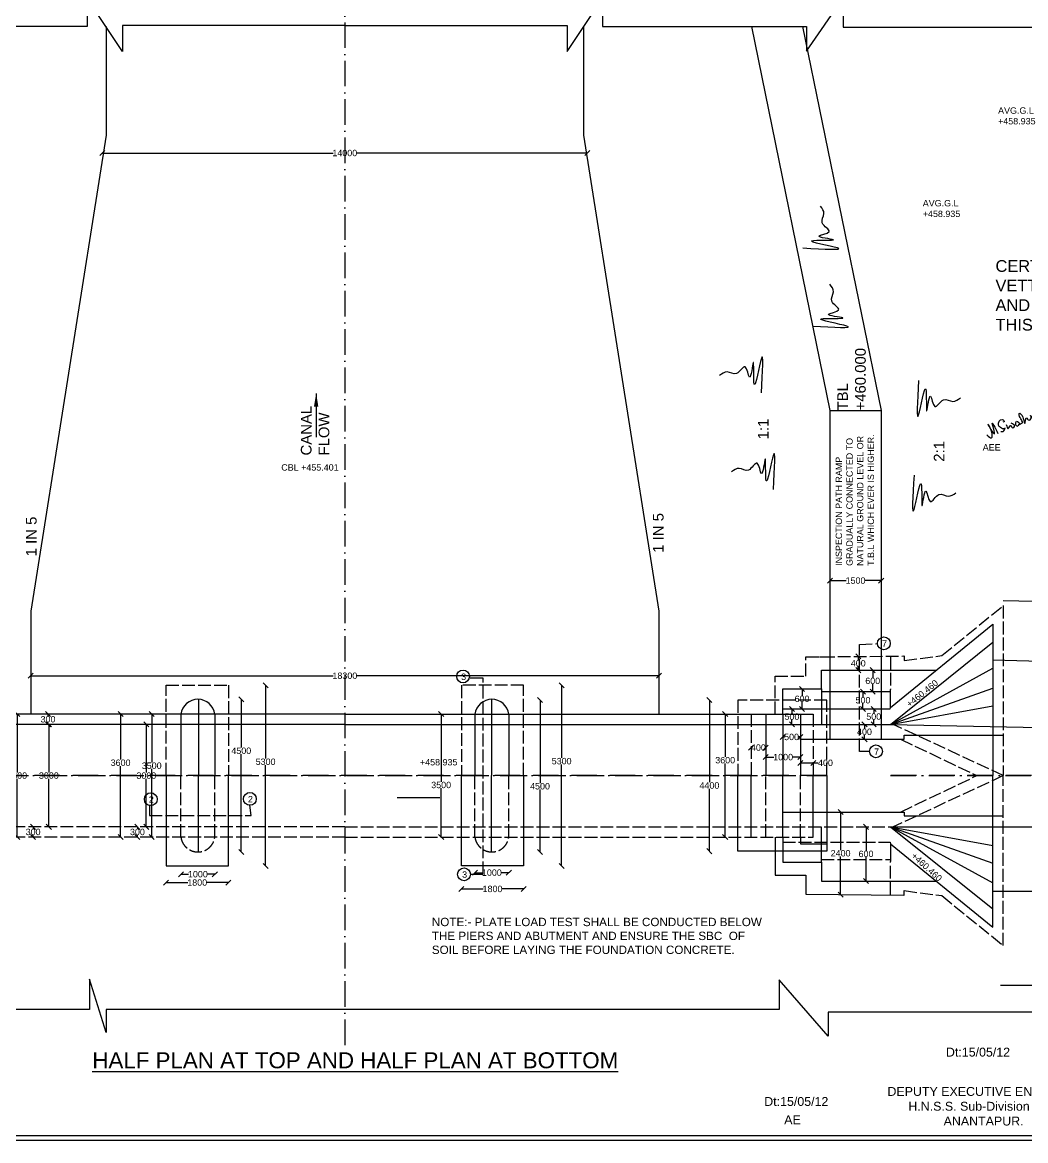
# Model space of a CAD drawing. Header units: millimetres. Extents: x 5124 to 6568637, y 2311 to 91879094.
# Drawn here: x 3489348 to 3508183, y 45929697 to 45950694 of the extents above; entities that cross this region are included whole.
import ezdxf

# ---------------------------------------------------------------- set-up
doc = ezdxf.new("R2010")
doc.units = ezdxf.units.MM
doc.header["$MEASUREMENT"] = 0
doc.linetypes.add('ACAD_ISO02W100', pattern=[15, 12, -3])
doc.linetypes.add('ACAD_ISO10W100', pattern=[18, 12, -3, 0, -3])
for name, color, linetype in [('DIMENSION', 7, 'Continuous'), ('DRAWING', 7, 'Continuous'), ('TEXT', 7, 'Continuous')]:
    doc.layers.add(name, color=color, linetype=linetype)
doc.styles.get("Standard").update_dxf_attribs({"font": 'arial.ttf', "height": 120})
doc.dimstyles.get("Standard").update_dxf_attribs({"dimtxt": 200, "dimasz": 110, "dimexe": 0.18, "dimexo": 0.0625, "dimgap": 0.09, "dimtad": 0, "dimtih": 1, "dimtoh": 1, "dimdec": 0, "dimzin": 0, "dimdsep": 46, "dimtxsty": 'Standard', "dimblk": 'OBLIQUE', "dimcen": 0.09, "dimse1": 1, "dimse2": 1, "dimadec": 0, "dimazin": 0, "dimtfac": 1, "dimtdec": 0, "dimtofl": 0, "dimtmove": 0, "dimatfit": 3, "dimfxl": 1, "dimtolj": 1, "dimtzin": 0, "dimarcsym": 0})

# ---------------------------------------------------------------- blocks, each defined once
blk = doc.blocks.new('_Oblique')
at = {"color": 0, "linetype": 'ByBlock', "lineweight": -2}
blk.add_line((-0.5, -0.5), (0.5, 0.5), dxfattribs=at)
blk = doc.blocks.new('*D108')
at = {"layer": 'Defpoints', "color": 0}
for p in [(3490850, 45948137), (3499952, 45948240), (3499952, 45948151)]:
    blk.add_point(p, dxfattribs=at)
at = {"layer": 'DIMENSION', "color": 0, "lineweight": -2}
for p, q in [((3490850, 45948240), (3495181, 45948240)), ((3499952, 45948240), (3495621, 45948240))]:
    blk.add_line(p, q, dxfattribs=at)
at = {"layer": 'DIMENSION', "color": 0, "lineweight": -2, "xscale": 95, "yscale": 95, "zscale": 95, "rotation": 180}
blk.add_blockref('_Oblique', (3490850, 45948240), dxfattribs=at)
at = {"layer": 'DIMENSION', "color": 0, "lineweight": -2, "xscale": 95, "yscale": 95, "zscale": 95}
blk.add_blockref('_Oblique', (3499952, 45948240), dxfattribs=at)
at = {"layer": 'DIMENSION', "color": 0, "insert": (3495401, 45948240), "char_height": 120, "attachment_point": 5}
blk.add_mtext('\\A1;14000', dxfattribs=at)
blk = doc.blocks.new('*D112')
at = {"layer": 'Defpoints', "color": 0}
for p in [(3505186, 45935589), (3505298, 45935589), (3505248, 45934571)]:
    blk.add_point(p, dxfattribs=at)
at = {"layer": 'DIMENSION', "color": 0, "lineweight": -2}
for p, q in [((3505186, 45935589), (3505186, 45935141)), ((3505186, 45934571), (3505186, 45935019))]:
    blk.add_line(p, q, dxfattribs=at)
at = {"layer": 'DIMENSION', "color": 0, "lineweight": -2, "xscale": 95, "yscale": 95, "zscale": 95}
for p, rotation in [((3505186, 45935589), 90), ((3505186, 45934571), 270)]:
    blk.add_blockref('_Oblique', p, dxfattribs=dict(at, rotation=rotation))
at = {"layer": 'DIMENSION', "color": 0, "insert": (3505186, 45935080), "char_height": 120, "attachment_point": 5}
blk.add_mtext('\\A1;600', dxfattribs=at)
blk = doc.blocks.new('*D113')
at = {"layer": 'Defpoints', "color": 0}
for p in [(3504659, 45935867), (3504709, 45935867), (3504659, 45934317)]:
    blk.add_point(p, dxfattribs=at)
at = {"layer": 'DIMENSION', "color": 0, "lineweight": -2}
for p, q in [((3504709, 45935867), (3504709, 45935153)), ((3504709, 45934317), (3504709, 45935031))]:
    blk.add_line(p, q, dxfattribs=at)
at = {"layer": 'DIMENSION', "color": 0, "lineweight": -2, "xscale": 95, "yscale": 95, "zscale": 95}
for p, rotation in [((3504709, 45935867), 90), ((3504709, 45934317), 270)]:
    blk.add_blockref('_Oblique', p, dxfattribs=dict(at, rotation=rotation))
at = {"layer": 'DIMENSION', "color": 0, "insert": (3504709, 45935092), "char_height": 120, "attachment_point": 5}
blk.add_mtext('\\A1;2400', dxfattribs=at)
blk = doc.blocks.new('*D114')
at = {"layer": 'Defpoints', "color": 0}
for p in [(3505157, 45937512), (3505220, 45937512), (3505220, 45937234)]:
    blk.add_point(p, dxfattribs=at)
at = {"layer": 'DIMENSION', "color": 0, "lineweight": -2}
for p, q in [((3505157, 45937512), (3505157, 45937434)), ((3505157, 45937234), (3505157, 45937312))]:
    blk.add_line(p, q, dxfattribs=at)
at = {"layer": 'DIMENSION', "color": 0, "lineweight": -2, "xscale": 95, "yscale": 95, "zscale": 95}
for p, rotation in [((3505157, 45937512), 90), ((3505157, 45937234), 270)]:
    blk.add_blockref('_Oblique', p, dxfattribs=dict(at, rotation=rotation))
at = {"layer": 'DIMENSION', "color": 0, "insert": (3505157, 45937373), "char_height": 120, "attachment_point": 5}
blk.add_mtext('\\A1;400', dxfattribs=at)
blk = doc.blocks.new('*D115')
at = {"layer": 'Defpoints', "color": 0}
for p in [(3505331, 45937803), (3505331, 45937803), (3505331, 45937512)]:
    blk.add_point(p, dxfattribs=at)
at = {"layer": 'DIMENSION', "color": 0, "lineweight": -2}
for p, q in [((3505331, 45937803), (3505331, 45937719)), ((3505331, 45937512), (3505331, 45937596))]:
    blk.add_line(p, q, dxfattribs=at)
at = {"layer": 'DIMENSION', "color": 0, "lineweight": -2, "xscale": 95, "yscale": 95, "zscale": 95}
for p, rotation in [((3505331, 45937803), 90), ((3505331, 45937512), 270)]:
    blk.add_blockref('_Oblique', p, dxfattribs=dict(at, rotation=rotation))
at = {"layer": 'DIMENSION', "color": 0, "insert": (3505331, 45937658), "char_height": 120, "attachment_point": 5}
blk.add_mtext('\\A1;500', dxfattribs=at)
blk = doc.blocks.new('*D116')
at = {"layer": 'Defpoints', "color": 0}
for p in [(3505129, 45938128), (3505129, 45938128), (3505088, 45937803)]:
    blk.add_point(p, dxfattribs=at)
at = {"layer": 'DIMENSION', "color": 0, "lineweight": -2}
for p, q in [((3505129, 45938128), (3505129, 45938027)), ((3505129, 45937803), (3505129, 45937904))]:
    blk.add_line(p, q, dxfattribs=at)
at = {"layer": 'DIMENSION', "color": 0, "lineweight": -2, "xscale": 95, "yscale": 95, "zscale": 95}
for p, rotation in [((3505129, 45938128), 90), ((3505129, 45937803), 270)]:
    blk.add_blockref('_Oblique', p, dxfattribs=dict(at, rotation=rotation))
at = {"layer": 'DIMENSION', "color": 0, "insert": (3505129, 45937965), "char_height": 120, "attachment_point": 5}
blk.add_mtext('\\A1;500', dxfattribs=at)
blk = doc.blocks.new('*D117')
at = {"layer": 'Defpoints', "color": 0}
for p in [(3505281, 45938530), (3505312, 45938530), (3505334, 45938128)]:
    blk.add_point(p, dxfattribs=at)
at = {"layer": 'DIMENSION', "color": 0, "lineweight": -2}
for p, q in [((3505312, 45938530), (3505312, 45938390)), ((3505312, 45938128), (3505312, 45938267))]:
    blk.add_line(p, q, dxfattribs=at)
at = {"layer": 'DIMENSION', "color": 0, "lineweight": -2, "xscale": 95, "yscale": 95, "zscale": 95}
for p, rotation in [((3505312, 45938530), 90), ((3505312, 45938128), 270)]:
    blk.add_blockref('_Oblique', p, dxfattribs=dict(at, rotation=rotation))
at = {"layer": 'DIMENSION', "color": 0, "insert": (3505312, 45938329), "char_height": 120, "attachment_point": 5}
blk.add_mtext('\\A1;600', dxfattribs=at)
blk = doc.blocks.new('*D118')
at = {"layer": 'Defpoints', "color": 0}
for p in [(3505040, 45938789), (3505161, 45938789), (3505164, 45938530)]:
    blk.add_point(p, dxfattribs=at)
at = {"layer": 'DIMENSION', "color": 0, "lineweight": -2}
for p, q in [((3505040, 45938789), (3505040, 45938721)), ((3505040, 45938530), (3505040, 45938598))]:
    blk.add_line(p, q, dxfattribs=at)
at = {"layer": 'DIMENSION', "color": 0, "lineweight": -2, "xscale": 95, "yscale": 95, "zscale": 95}
for p, rotation in [((3505040, 45938789), 90), ((3505040, 45938530), 270)]:
    blk.add_blockref('_Oblique', p, dxfattribs=dict(at, rotation=rotation))
at = {"layer": 'DIMENSION', "color": 0, "insert": (3505040, 45938659), "char_height": 120, "attachment_point": 5}
blk.add_mtext('\\A1;400', dxfattribs=at)
blk = doc.blocks.new('*D119')
at = {"layer": 'Defpoints', "color": 0}
for p in [(3503985, 45938178), (3503985, 45938178), (3503973, 45937803)]:
    blk.add_point(p, dxfattribs=at)
at = {"layer": 'DIMENSION', "color": 0, "lineweight": -2}
for p, q in [((3503985, 45938178), (3503985, 45938052)), ((3503985, 45937803), (3503985, 45937929))]:
    blk.add_line(p, q, dxfattribs=at)
at = {"layer": 'DIMENSION', "color": 0, "lineweight": -2, "xscale": 95, "yscale": 95, "zscale": 95}
for p, rotation in [((3503985, 45938178), 90), ((3503985, 45937803), 270)]:
    blk.add_blockref('_Oblique', p, dxfattribs=dict(at, rotation=rotation))
at = {"layer": 'DIMENSION', "color": 0, "insert": (3503985, 45937991), "char_height": 120, "attachment_point": 5}
blk.add_mtext('\\A1;600', dxfattribs=at)
blk = doc.blocks.new('*D120')
at = {"layer": 'Defpoints', "color": 0}
for p in [(3503784, 45937803), (3503795, 45937803), (3503784, 45937512)]:
    blk.add_point(p, dxfattribs=at)
at = {"layer": 'DIMENSION', "color": 0, "lineweight": -2}
for p, q in [((3503795, 45937803), (3503795, 45937719)), ((3503795, 45937512), (3503795, 45937596))]:
    blk.add_line(p, q, dxfattribs=at)
at = {"layer": 'DIMENSION', "color": 0, "lineweight": -2, "xscale": 95, "yscale": 95, "zscale": 95}
for p, rotation in [((3503795, 45937803), 90), ((3503795, 45937512), 270)]:
    blk.add_blockref('_Oblique', p, dxfattribs=dict(at, rotation=rotation))
at = {"layer": 'DIMENSION', "color": 0, "insert": (3503795, 45937658), "char_height": 120, "attachment_point": 5}
blk.add_mtext('\\A1;500', dxfattribs=at)
blk = doc.blocks.new('*D121')
at = {"layer": 'Defpoints', "color": 0}
for p in [(3503622, 45937276), (3503955, 45937276), (3503955, 45937276)]:
    blk.add_point(p, dxfattribs=at)
at = {"layer": 'DIMENSION', "color": 0, "lineweight": -2}
for p, q in [((3503622, 45937276), (3503656, 45937276)), ((3503955, 45937276), (3503921, 45937276))]:
    blk.add_line(p, q, dxfattribs=at)
at = {"layer": 'DIMENSION', "color": 0, "lineweight": -2, "xscale": 95, "yscale": 95, "zscale": 95, "rotation": 180}
blk.add_blockref('_Oblique', (3503622, 45937276), dxfattribs=at)
at = {"layer": 'DIMENSION', "color": 0, "lineweight": -2, "xscale": 95, "yscale": 95, "zscale": 95}
blk.add_blockref('_Oblique', (3503955, 45937276), dxfattribs=at)
at = {"layer": 'DIMENSION', "color": 0, "insert": (3503788, 45937276), "char_height": 120, "attachment_point": 5}
blk.add_mtext('\\A1;500', dxfattribs=at)
blk = doc.blocks.new('*D122')
at = {"layer": 'Defpoints', "color": 0}
for p in [(3503955, 45936762), (3504196, 45936790), (3504196, 45936762)]:
    blk.add_point(p, dxfattribs=at)
at = {"layer": 'DIMENSION', "color": 0, "lineweight": -2}
for p, q in [((3503955, 45936790), (3504196, 45936790)), ((3504196, 45936790), (3504290, 45936790))]:
    blk.add_line(p, q, dxfattribs=at)
at = {"layer": 'DIMENSION', "color": 0, "lineweight": -2, "xscale": 95, "yscale": 95, "zscale": 95, "rotation": 180}
blk.add_blockref('_Oblique', (3503955, 45936790), dxfattribs=at)
at = {"layer": 'DIMENSION', "color": 0, "lineweight": -2, "xscale": 95, "yscale": 95, "zscale": 95}
blk.add_blockref('_Oblique', (3504196, 45936790), dxfattribs=at)
at = {"layer": 'DIMENSION', "color": 0, "insert": (3504425, 45936790), "char_height": 120, "attachment_point": 5}
blk.add_mtext('\\A1;400', dxfattribs=at)
blk = doc.blocks.new('*D123')
at = {"layer": 'Defpoints', "color": 0}
for p in [(3503304, 45936898), (3503304, 45936898), (3503955, 45936898)]:
    blk.add_point(p, dxfattribs=at)
at = {"layer": 'DIMENSION', "color": 0, "lineweight": -2}
for p, q in [((3503304, 45936898), (3503456, 45936898)), ((3503955, 45936898), (3503803, 45936898))]:
    blk.add_line(p, q, dxfattribs=at)
at = {"layer": 'DIMENSION', "color": 0, "lineweight": -2, "xscale": 95, "yscale": 95, "zscale": 95, "rotation": 180}
blk.add_blockref('_Oblique', (3503304, 45936898), dxfattribs=at)
at = {"layer": 'DIMENSION', "color": 0, "lineweight": -2, "xscale": 95, "yscale": 95, "zscale": 95}
blk.add_blockref('_Oblique', (3503955, 45936898), dxfattribs=at)
at = {"layer": 'DIMENSION', "color": 0, "insert": (3503630, 45936898), "char_height": 120, "attachment_point": 5}
blk.add_mtext('\\A1;1000', dxfattribs=at)
blk = doc.blocks.new('*D124')
at = {"layer": 'Defpoints', "color": 0}
for p in [(3503028, 45937076), (3503028, 45937048), (3503304, 45937048)]:
    blk.add_point(p, dxfattribs=at)
at = {"layer": 'DIMENSION', "color": 0, "lineweight": -2}
for p, q in [((3503028, 45937076), (3503031, 45937076)), ((3503304, 45937076), (3503301, 45937076))]:
    blk.add_line(p, q, dxfattribs=at)
at = {"layer": 'DIMENSION', "color": 0, "lineweight": -2, "xscale": 95, "yscale": 95, "zscale": 95, "rotation": 180}
blk.add_blockref('_Oblique', (3503028, 45937076), dxfattribs=at)
at = {"layer": 'DIMENSION', "color": 0, "lineweight": -2, "xscale": 95, "yscale": 95, "zscale": 95}
blk.add_blockref('_Oblique', (3503304, 45937076), dxfattribs=at)
at = {"layer": 'DIMENSION', "color": 0, "insert": (3503166, 45937076), "char_height": 120, "attachment_point": 5}
blk.add_mtext('\\A1;400', dxfattribs=at)
blk = doc.blocks.new('*D125')
at = {"layer": 'Defpoints', "color": 0}
for p in [(3502598, 45937705), (3502542, 45935396), (3502598, 45935396)]:
    blk.add_point(p, dxfattribs=at)
at = {"layer": 'DIMENSION', "color": 0, "lineweight": -2}
for p, q in [((3502542, 45937705), (3502542, 45936901)), ((3502542, 45935396), (3502542, 45936779))]:
    blk.add_line(p, q, dxfattribs=at)
at = {"layer": 'DIMENSION', "color": 0, "lineweight": -2, "xscale": 95, "yscale": 95, "zscale": 95}
for p, rotation in [((3502542, 45937705), 90), ((3502542, 45935396), 270)]:
    blk.add_blockref('_Oblique', p, dxfattribs=dict(at, rotation=rotation))
at = {"layer": 'DIMENSION', "color": 0, "insert": (3502542, 45936840), "char_height": 120, "attachment_point": 5}
blk.add_mtext('\\A1;3600', dxfattribs=at)
blk = doc.blocks.new('*D126')
at = {"layer": 'Defpoints', "color": 0}
for p in [(3502246, 45937970), (3502780, 45937970), (3502780, 45935132)]:
    blk.add_point(p, dxfattribs=at)
at = {"layer": 'DIMENSION', "color": 0, "lineweight": -2}
for p, q in [((3502246, 45937970), (3502246, 45936425)), ((3502246, 45935132), (3502246, 45936303))]:
    blk.add_line(p, q, dxfattribs=at)
at = {"layer": 'DIMENSION', "color": 0, "lineweight": -2, "xscale": 95, "yscale": 95, "zscale": 95}
for p, rotation in [((3502246, 45937970), 90), ((3502246, 45935132), 270)]:
    blk.add_blockref('_Oblique', p, dxfattribs=dict(at, rotation=rotation))
at = {"layer": 'DIMENSION', "color": 0, "insert": (3502246, 45936364), "char_height": 120, "attachment_point": 5}
blk.add_mtext('\\A1;4400', dxfattribs=at)
blk = doc.blocks.new('*D127')
at = {"layer": 'Defpoints', "color": 0}
for p in [(3498758, 45938247), (3498758, 45934854), (3499472, 45934854)]:
    blk.add_point(p, dxfattribs=at)
at = {"layer": 'DIMENSION', "color": 0, "lineweight": -2}
for p, q in [((3499472, 45938247), (3499472, 45936883)), ((3499472, 45934854), (3499472, 45936760))]:
    blk.add_line(p, q, dxfattribs=at)
at = {"layer": 'DIMENSION', "color": 0, "lineweight": -2, "xscale": 95, "yscale": 95, "zscale": 95}
for p, rotation in [((3499472, 45938247), 90), ((3499472, 45934854), 270)]:
    blk.add_blockref('_Oblique', p, dxfattribs=dict(at, rotation=rotation))
at = {"layer": 'DIMENSION', "color": 0, "insert": (3499472, 45936822), "char_height": 120, "attachment_point": 5}
blk.add_mtext('\\A1;5300', dxfattribs=at)
blk = doc.blocks.new('*D128')
at = {"layer": 'Defpoints', "color": 0}
for p in [(3498758, 45937970), (3499066, 45937970), (3498758, 45935117)]:
    blk.add_point(p, dxfattribs=at)
at = {"layer": 'DIMENSION', "color": 0, "lineweight": -2}
for p, q in [((3499066, 45937970), (3499066, 45936411)), ((3499066, 45935117), (3499066, 45936289))]:
    blk.add_line(p, q, dxfattribs=at)
at = {"layer": 'DIMENSION', "color": 0, "lineweight": -2, "xscale": 95, "yscale": 95, "zscale": 95}
for p, rotation in [((3499066, 45937970), 90), ((3499066, 45935117), 270)]:
    blk.add_blockref('_Oblique', p, dxfattribs=dict(at, rotation=rotation))
at = {"layer": 'DIMENSION', "color": 0, "insert": (3499066, 45936350), "char_height": 120, "attachment_point": 5}
blk.add_mtext('\\A1;4500', dxfattribs=at)
blk = doc.blocks.new('*D129')
at = {"layer": 'Defpoints', "color": 0}
for p in [(3497708, 45937705), (3497210, 45935396), (3497708, 45935396)]:
    blk.add_point(p, dxfattribs=at)
at = {"layer": 'DIMENSION', "color": 0, "lineweight": -2}
for p, q in [((3497210, 45937705), (3497210, 45936436)), ((3497210, 45935396), (3497210, 45936313))]:
    blk.add_line(p, q, dxfattribs=at)
at = {"layer": 'DIMENSION', "color": 0, "lineweight": -2, "xscale": 95, "yscale": 95, "zscale": 95}
for p, rotation in [((3497210, 45937705), 90), ((3497210, 45935396), 270)]:
    blk.add_blockref('_Oblique', p, dxfattribs=dict(at, rotation=rotation))
at = {"layer": 'DIMENSION', "color": 0, "insert": (3497210, 45936374), "char_height": 120, "attachment_point": 5}
blk.add_mtext('\\A1;3500', dxfattribs=at)
blk = doc.blocks.new('*D130')
at = {"layer": 'Defpoints', "color": 0}
for p in [(3497843, 45935396), (3498480, 45935396), (3498480, 45934728)]:
    blk.add_point(p, dxfattribs=at)
at = {"layer": 'DIMENSION', "color": 0, "lineweight": -2}
for p, q in [((3497843, 45934728), (3497988, 45934728)), ((3498480, 45934728), (3498335, 45934728))]:
    blk.add_line(p, q, dxfattribs=at)
at = {"layer": 'DIMENSION', "color": 0, "lineweight": -2, "xscale": 95, "yscale": 95, "zscale": 95, "rotation": 180}
blk.add_blockref('_Oblique', (3497843, 45934728), dxfattribs=at)
at = {"layer": 'DIMENSION', "color": 0, "lineweight": -2, "xscale": 95, "yscale": 95, "zscale": 95}
blk.add_blockref('_Oblique', (3498480, 45934728), dxfattribs=at)
at = {"layer": 'DIMENSION', "color": 0, "insert": (3498162, 45934728), "char_height": 120, "attachment_point": 5}
blk.add_mtext('\\A1;1000', dxfattribs=at)
blk = doc.blocks.new('*D131')
at = {"layer": 'Defpoints', "color": 0}
for p in [(3497589, 45934854), (3498758, 45934854), (3498758, 45934422)]:
    blk.add_point(p, dxfattribs=at)
at = {"layer": 'DIMENSION', "color": 0, "lineweight": -2}
for p, q in [((3497589, 45934422), (3498000, 45934422)), ((3498758, 45934422), (3498347, 45934422))]:
    blk.add_line(p, q, dxfattribs=at)
at = {"layer": 'DIMENSION', "color": 0, "lineweight": -2, "xscale": 95, "yscale": 95, "zscale": 95, "rotation": 180}
blk.add_blockref('_Oblique', (3497589, 45934422), dxfattribs=at)
at = {"layer": 'DIMENSION', "color": 0, "lineweight": -2, "xscale": 95, "yscale": 95, "zscale": 95}
blk.add_blockref('_Oblique', (3498758, 45934422), dxfattribs=at)
at = {"layer": 'DIMENSION', "color": 0, "insert": (3498174, 45934422), "char_height": 120, "attachment_point": 5}
blk.add_mtext('\\A1;1800', dxfattribs=at)
blk = doc.blocks.new('*D132')
at = {"layer": 'Defpoints', "color": 0}
for p in [(3489505, 45939392), (3501299, 45939392), (3501299, 45938425)]:
    blk.add_point(p, dxfattribs=at)
at = {"layer": 'DIMENSION', "color": 0, "lineweight": -2}
for p, q in [((3489505, 45938425), (3495182, 45938425)), ((3501299, 45938425), (3495622, 45938425))]:
    blk.add_line(p, q, dxfattribs=at)
at = {"layer": 'DIMENSION', "color": 0, "lineweight": -2, "xscale": 95, "yscale": 95, "zscale": 95, "rotation": 180}
blk.add_blockref('_Oblique', (3489505, 45938425), dxfattribs=at)
at = {"layer": 'DIMENSION', "color": 0, "lineweight": -2, "xscale": 95, "yscale": 95, "zscale": 95}
blk.add_blockref('_Oblique', (3501299, 45938425), dxfattribs=at)
at = {"layer": 'DIMENSION', "color": 0, "insert": (3495402, 45938425), "char_height": 120, "attachment_point": 5}
blk.add_mtext('\\A1;18300', dxfattribs=at)
blk = doc.blocks.new('*D133')
at = {"layer": 'Defpoints', "color": 0}
for p in [(3493215, 45938247), (3493215, 45934854), (3493914, 45934854)]:
    blk.add_point(p, dxfattribs=at)
at = {"layer": 'DIMENSION', "color": 0, "lineweight": -2}
for p, q in [((3493914, 45938247), (3493914, 45936871)), ((3493914, 45934854), (3493914, 45936748))]:
    blk.add_line(p, q, dxfattribs=at)
at = {"layer": 'DIMENSION', "color": 0, "lineweight": -2, "xscale": 95, "yscale": 95, "zscale": 95}
for p, rotation in [((3493914, 45938247), 90), ((3493914, 45934854), 270)]:
    blk.add_blockref('_Oblique', p, dxfattribs=dict(at, rotation=rotation))
at = {"layer": 'DIMENSION', "color": 0, "insert": (3493914, 45936810), "char_height": 120, "attachment_point": 5}
blk.add_mtext('\\A1;5300', dxfattribs=at)
blk = doc.blocks.new('*D134')
at = {"layer": 'Defpoints', "color": 0}
for p in [(3492652, 45937984), (3492652, 45935117), (3493458, 45935117)]:
    blk.add_point(p, dxfattribs=at)
at = {"layer": 'DIMENSION', "color": 0, "lineweight": -2}
for p, q in [((3493458, 45937984), (3493458, 45937078)), ((3493458, 45935117), (3493458, 45936956))]:
    blk.add_line(p, q, dxfattribs=at)
at = {"layer": 'DIMENSION', "color": 0, "lineweight": -2, "xscale": 95, "yscale": 95, "zscale": 95}
for p, rotation in [((3493458, 45937984), 90), ((3493458, 45935117), 270)]:
    blk.add_blockref('_Oblique', p, dxfattribs=dict(at, rotation=rotation))
at = {"layer": 'DIMENSION', "color": 0, "insert": (3493458, 45937017), "char_height": 120, "attachment_point": 5}
blk.add_mtext('\\A1;4500', dxfattribs=at)
blk = doc.blocks.new('*D135')
at = {"layer": 'Defpoints', "color": 0}
for p in [(3491776, 45937705), (3492324, 45937705), (3492324, 45935396)]:
    blk.add_point(p, dxfattribs=at)
at = {"layer": 'DIMENSION', "color": 0, "lineweight": -2}
for p, q in [((3491776, 45937705), (3491776, 45936797)), ((3491776, 45935396), (3491776, 45936675))]:
    blk.add_line(p, q, dxfattribs=at)
at = {"layer": 'DIMENSION', "color": 0, "lineweight": -2, "xscale": 95, "yscale": 95, "zscale": 95}
for p, rotation in [((3491776, 45937705), 90), ((3491776, 45935396), 270)]:
    blk.add_blockref('_Oblique', p, dxfattribs=dict(at, rotation=rotation))
at = {"layer": 'DIMENSION', "color": 0, "insert": (3491776, 45936736), "char_height": 120, "attachment_point": 5}
blk.add_mtext('\\A1;3500', dxfattribs=at)
blk = doc.blocks.new('*D136')
at = {"layer": 'Defpoints', "color": 0}
for p in [(3491444, 45937705), (3491192, 45935396), (3491444, 45935396)]:
    blk.add_point(p, dxfattribs=at)
at = {"layer": 'DIMENSION', "color": 0, "lineweight": -2}
for p, q in [((3491192, 45937705), (3491192, 45936854)), ((3491192, 45935396), (3491192, 45936731))]:
    blk.add_line(p, q, dxfattribs=at)
at = {"layer": 'DIMENSION', "color": 0, "lineweight": -2, "xscale": 95, "yscale": 95, "zscale": 95}
for p, rotation in [((3491192, 45937705), 90), ((3491192, 45935396), 270)]:
    blk.add_blockref('_Oblique', p, dxfattribs=dict(at, rotation=rotation))
at = {"layer": 'DIMENSION', "color": 0, "insert": (3491192, 45936792), "char_height": 120, "attachment_point": 5}
blk.add_mtext('\\A1;3600', dxfattribs=at)
blk = doc.blocks.new('*D137')
at = {"layer": 'Defpoints', "color": 0}
for p in [(3492324, 45935396), (3492961, 45935396), (3492961, 45934698)]:
    blk.add_point(p, dxfattribs=at)
at = {"layer": 'DIMENSION', "color": 0, "lineweight": -2}
for p, q in [((3492324, 45934698), (3492469, 45934698)), ((3492961, 45934698), (3492816, 45934698))]:
    blk.add_line(p, q, dxfattribs=at)
at = {"layer": 'DIMENSION', "color": 0, "lineweight": -2, "xscale": 95, "yscale": 95, "zscale": 95, "rotation": 180}
blk.add_blockref('_Oblique', (3492324, 45934698), dxfattribs=at)
at = {"layer": 'DIMENSION', "color": 0, "lineweight": -2, "xscale": 95, "yscale": 95, "zscale": 95}
blk.add_blockref('_Oblique', (3492961, 45934698), dxfattribs=at)
at = {"layer": 'DIMENSION', "color": 0, "insert": (3492643, 45934698), "char_height": 120, "attachment_point": 5}
blk.add_mtext('\\A1;1000', dxfattribs=at)
blk = doc.blocks.new('*D138')
at = {"layer": 'Defpoints', "color": 0}
for p in [(3492046, 45934854), (3493215, 45934854), (3493215, 45934541)]:
    blk.add_point(p, dxfattribs=at)
at = {"layer": 'DIMENSION', "color": 0, "lineweight": -2}
for p, q in [((3492046, 45934541), (3492457, 45934541)), ((3493215, 45934541), (3492804, 45934541))]:
    blk.add_line(p, q, dxfattribs=at)
at = {"layer": 'DIMENSION', "color": 0, "lineweight": -2, "xscale": 95, "yscale": 95, "zscale": 95, "rotation": 180}
blk.add_blockref('_Oblique', (3492046, 45934541), dxfattribs=at)
at = {"layer": 'DIMENSION', "color": 0, "lineweight": -2, "xscale": 95, "yscale": 95, "zscale": 95}
blk.add_blockref('_Oblique', (3493215, 45934541), dxfattribs=at)
at = {"layer": 'DIMENSION', "color": 0, "insert": (3492630, 45934541), "char_height": 120, "attachment_point": 5}
blk.add_mtext('\\A1;1800', dxfattribs=at)
blk = doc.blocks.new('*D139')
at = {"layer": 'Defpoints', "color": 0}
for p in [(3489829, 45937705), (3489845, 45937705), (3489845, 45937512)]:
    blk.add_point(p, dxfattribs=at)
at = {"layer": 'DIMENSION', "color": 0, "lineweight": -2}
for p, q in [((3489829, 45937705), (3489829, 45937670)), ((3489829, 45937512), (3489829, 45937547))]:
    blk.add_line(p, q, dxfattribs=at)
at = {"layer": 'DIMENSION', "color": 0, "lineweight": -2, "xscale": 95, "yscale": 95, "zscale": 95}
for p, rotation in [((3489829, 45937705), 90), ((3489829, 45937512), 270)]:
    blk.add_blockref('_Oblique', p, dxfattribs=dict(at, rotation=rotation))
at = {"layer": 'DIMENSION', "color": 0, "insert": (3489829, 45937608), "char_height": 120, "attachment_point": 5}
blk.add_mtext('\\A1;300', dxfattribs=at)
blk = doc.blocks.new('*D140')
at = {"layer": 'Defpoints', "color": 0}
for p in [(3490067, 45937512), (3491675, 45935589), (3491767, 45935589)]:
    blk.add_point(p, dxfattribs=at)
at = {"layer": 'DIMENSION', "color": 0, "lineweight": -2}
for p, q in [((3491675, 45937512), (3491675, 45936612)), ((3491675, 45935589), (3491675, 45936489))]:
    blk.add_line(p, q, dxfattribs=at)
at = {"layer": 'DIMENSION', "color": 0, "lineweight": -2, "xscale": 95, "yscale": 95, "zscale": 95}
for p, rotation in [((3491675, 45937512), 90), ((3491675, 45935589), 270)]:
    blk.add_blockref('_Oblique', p, dxfattribs=dict(at, rotation=rotation))
at = {"layer": 'DIMENSION', "color": 0, "insert": (3491675, 45936550), "char_height": 120, "attachment_point": 5}
blk.add_mtext('\\A1;3000', dxfattribs=at)
blk = doc.blocks.new('*D141')
at = {"layer": 'Defpoints', "color": 0}
for p in [(3491508, 45935589), (3491508, 45935396), (3491508, 45935396)]:
    blk.add_point(p, dxfattribs=at)
at = {"layer": 'DIMENSION', "color": 0, "lineweight": -2}
for p, q in [((3491508, 45935589), (3491508, 45935554)), ((3491508, 45935396), (3491508, 45935431))]:
    blk.add_line(p, q, dxfattribs=at)
at = {"layer": 'DIMENSION', "color": 0, "lineweight": -2, "xscale": 95, "yscale": 95, "zscale": 95}
for p, rotation in [((3491508, 45935589), 90), ((3491508, 45935396), 270)]:
    blk.add_blockref('_Oblique', p, dxfattribs=dict(at, rotation=rotation))
at = {"layer": 'DIMENSION', "color": 0, "insert": (3491508, 45935492), "char_height": 120, "attachment_point": 5}
blk.add_mtext('\\A1;300', dxfattribs=at)
blk = doc.blocks.new('*D147')
at = {"layer": 'Defpoints', "color": 0}
for p in [(3488753, 45939636), (3489505, 45939636), (3489505, 45937705)]:
    blk.add_point(p, dxfattribs=at)
at = {"layer": 'DIMENSION', "color": 0, "lineweight": -2}
for p, q in [((3488753, 45939636), (3488753, 45938732)), ((3488753, 45937705), (3488753, 45938609))]:
    blk.add_line(p, q, dxfattribs=at)
at = {"layer": 'DIMENSION', "color": 0, "lineweight": -2, "xscale": 95, "yscale": 95, "zscale": 95}
for p, rotation in [((3488753, 45939636), 90), ((3488753, 45937705), 270)]:
    blk.add_blockref('_Oblique', p, dxfattribs=dict(at, rotation=rotation))
at = {"layer": 'DIMENSION', "color": 0, "insert": (3488753, 45938670), "char_height": 120, "attachment_point": 5}
blk.add_mtext('\\A1;3000', dxfattribs=at)
blk = doc.blocks.new('*D162')
at = {"layer": 'Defpoints', "color": 0}
for p in [(3489244, 45937705), (3489182, 45935396), (3489250, 45935396)]:
    blk.add_point(p, dxfattribs=at)
at = {"layer": 'DIMENSION', "color": 0, "lineweight": -2}
for p, q in [((3489250, 45937705), (3489250, 45936612)), ((3489250, 45935396), (3489250, 45936489))]:
    blk.add_line(p, q, dxfattribs=at)
at = {"layer": 'DIMENSION', "color": 0, "lineweight": -2, "xscale": 95, "yscale": 95, "zscale": 95}
for p, rotation in [((3489250, 45937705), 90), ((3489250, 45935396), 270)]:
    blk.add_blockref('_Oblique', p, dxfattribs=dict(at, rotation=rotation))
at = {"layer": 'DIMENSION', "color": 0, "insert": (3489250, 45936550), "char_height": 120, "attachment_point": 5}
blk.add_mtext('\\A1;3600', dxfattribs=at)
blk = doc.blocks.new('*D163')
at = {"layer": 'Defpoints', "color": 0}
for p in [(3489845, 45937512), (3490067, 45937512), (3489864, 45935589)]:
    blk.add_point(p, dxfattribs=at)
at = {"layer": 'DIMENSION', "color": 0, "lineweight": -2}
for p, q in [((3489845, 45937512), (3489845, 45936612)), ((3489845, 45935589), (3489845, 45936489))]:
    blk.add_line(p, q, dxfattribs=at)
at = {"layer": 'DIMENSION', "color": 0, "lineweight": -2, "xscale": 95, "yscale": 95, "zscale": 95}
for p, rotation in [((3489845, 45937512), 90), ((3489845, 45935589), 270)]:
    blk.add_blockref('_Oblique', p, dxfattribs=dict(at, rotation=rotation))
at = {"layer": 'DIMENSION', "color": 0, "insert": (3489845, 45936550), "char_height": 120, "attachment_point": 5}
blk.add_mtext('\\A1;3000', dxfattribs=at)
blk = doc.blocks.new('*D164')
at = {"layer": 'Defpoints', "color": 0}
for p in [(3489550, 45935589), (3489550, 45935396), (3489550, 45935396)]:
    blk.add_point(p, dxfattribs=at)
at = {"layer": 'DIMENSION', "color": 0, "lineweight": -2}
for p, q in [((3489550, 45935589), (3489550, 45935554)), ((3489550, 45935396), (3489550, 45935431))]:
    blk.add_line(p, q, dxfattribs=at)
at = {"layer": 'DIMENSION', "color": 0, "lineweight": -2, "xscale": 95, "yscale": 95, "zscale": 95}
for p, rotation in [((3489550, 45935589), 90), ((3489550, 45935396), 270)]:
    blk.add_blockref('_Oblique', p, dxfattribs=dict(at, rotation=rotation))
at = {"layer": 'DIMENSION', "color": 0, "insert": (3489550, 45935492), "char_height": 120, "attachment_point": 5}
blk.add_mtext('\\A1;300', dxfattribs=at)
blk = doc.blocks.new('*D168')
at = {"layer": 'Defpoints', "color": 0}
for p in [(3504508, 45940211), (3505470, 45940211), (3505470, 45940211)]:
    blk.add_point(p, dxfattribs=at)
at = {"layer": 'DIMENSION', "color": 0, "lineweight": -2}
for p, q in [((3504508, 45940211), (3504816, 45940211)), ((3505470, 45940211), (3505163, 45940211))]:
    blk.add_line(p, q, dxfattribs=at)
at = {"layer": 'DIMENSION', "color": 0, "lineweight": -2, "xscale": 95, "yscale": 95, "zscale": 95, "rotation": 180}
blk.add_blockref('_Oblique', (3504508, 45940211), dxfattribs=at)
at = {"layer": 'DIMENSION', "color": 0, "lineweight": -2, "xscale": 95, "yscale": 95, "zscale": 95}
blk.add_blockref('_Oblique', (3505470, 45940211), dxfattribs=at)
at = {"layer": 'DIMENSION', "color": 0, "insert": (3504989, 45940211), "char_height": 120, "attachment_point": 5}
blk.add_mtext('\\A1;1500', dxfattribs=at)

msp = doc.modelspace()

# ---------------------------------------------------------------- linework, layer by layer
at = {"layer": 'DIMENSION'}
for centre in [(3505521.7, 45939033.8), (3497621.6, 45938412.3), (3505372.9, 45937005.7), (3491758.3, 45936107.7), (3493618.9, 45936113.8), (3497639.6, 45934698.3)]:
    msp.add_circle(centre, 120.3, dxfattribs=at)
at = {"layer": 'DRAWING', "linetype": 'ACAD_ISO02W100', "ltscale": 20}
for p, q in [((3504311.5, 45938782), (3504455.5, 45938782)), ((3492046, 45938247), (3493215, 45938247)), ((3492046, 45936550.5), (3492046, 45938247)), ((3493215, 45938247), (3493215, 45936550.5)), ((3498758, 45938247), (3497589, 45938247)), ((3497589, 45938247), (3497589, 45936550.5)), ((3498758, 45936550.5), (3498758, 45938247)), ((3504453, 45937969.5), (3502779.5, 45937969.5)), ((3502779.5, 45937969.5), (3502779.5, 45936550.5)), ((3504453, 45936550.5), (3504453, 45937969.5))]:
    msp.add_line(p, q, dxfattribs=at)
at = {"layer": 'DRAWING'}
for p, q in [((3492046, 45936550.5), (3492046, 45934854)), ((3493215, 45934854), (3493215, 45936550.5)), ((3497589, 45934854), (3497589, 45936550.5)), ((3498758, 45936550.5), (3498758, 45934854)), ((3502779.5, 45935131.5), (3502779.5, 45936550.5)), ((3504453, 45936550.5), (3504453, 45935131.5)), ((3504453, 45935131.5), (3502779.5, 45935131.5)), ((3492046, 45934854), (3493215, 45934854)), ((3498758, 45934854), (3497589, 45934854))]:
    msp.add_line(p, q, dxfattribs=at)
for points in [[(3473293, 45961307.5), (3526245, 45961307.5), (3526245, 45929697), (3473293, 45929697)], [(3473386.1, 45961214.4), (3526151.9, 45961214.4), (3526151.9, 45929790.1), (3473386.1, 45929790.1)]]:
    msp.add_lwpolyline(points, close=True, dxfattribs=at)
at = {"layer": 'DRAWING', "linetype": 'ACAD_ISO10W100', "ltscale": 40}
for points in [[(3495402, 45951413), (3495402, 45931443)], [(3504455.5, 45936550.5), (3473386.1, 45936550.5)], [(3475273, 45936550.5), (3504455.5, 45936550.5)], [(3513334.5, 45936550.5), (3505642.5, 45936550.5)], [(3505642.5, 45936550.5), (3515221.4, 45936550.5)]]:
    msp.add_lwpolyline(points, dxfattribs=at)
at = {"layer": 'DRAWING'}
for points in [[(3495402, 45950634.5), (3491229.5, 45950634.5), (3491229.5, 45950144.5), (3490567, 45951147), (3490567, 45950616.5), (3486737.5, 45950616.5), (3486737.5, 45950150), (3486046, 45951153.5), (3486046, 45950602), (3481783.5, 45950602), (3481783.5, 45950191), (3480946, 45951165), (3480946, 45950635.5), (3474047.5, 45950635.5), (3474047.5, 45936586.5)], [(3495402, 45950634.5), (3499574.5, 45950634.5), (3499574.5, 45950144.5), (3500237, 45951147), (3500237, 45950616.5), (3504066.5, 45950616.5), (3504066.5, 45950150), (3504758, 45951153.5), (3504758, 45950602), (3509020.5, 45950602), (3509020.5, 45950191), (3509858, 45951165), (3509858, 45950635.5), (3516045.5, 45950635.5), (3516043, 45936586.5)], [(3490919.3, 45950613.9), (3490919.3, 45948578), (3489505, 45939636), (3489505, 45937705)], [(3499884.7, 45950613.9), (3499884.7, 45948578), (3501299, 45939636), (3501299, 45937705)], [(3503035, 45950616.5), (3504508.5, 45943407), (3504508.5, 45937234)], [(3503996.5, 45950616.5), (3505470, 45943407), (3505470, 45937234)], [(3504508.5, 45943407), (3505470, 45943407)], [(3507762.5, 45939838.5), (3514190.5, 45939699.5), (3514190.5, 45932375.5)], [(3505642.5, 45937830), (3507565, 45939394.5), (3507565, 45936550.5)], [(3505645.5, 45937512), (3507565, 45939053.5)], [(3507565, 45938723), (3514584.5, 45938530)], [(3503621.5, 45937705), (3503621.5, 45938178.5), (3504349.5, 45938178.5), (3504349.5, 45938529.5), (3506503.2, 45938530.4)], [(3505645.5, 45937512), (3507565, 45938566.5)], [(3504349.5, 45938178.5), (3504349.5, 45937512)], [(3504349.5, 45938127.5), (3505642.5, 45938127.5)], [(3505642.5, 45937830), (3505642.5, 45938165)], [(3505645.5, 45937512), (3507565, 45938195.5)], [(3492651.5, 45937984), (3492651.5, 45936550.5)], [(3498152.5, 45937984), (3498152.5, 45936550.5)], [(3503621.5, 45937803), (3505639, 45937803), (3505642.5, 45937830)], [(3505645.5, 45937512), (3507565, 45937862.5)], [(3495402, 45937705), (3486608.5, 45937705)], [(3492324, 45937705), (3492324, 45936550.5)], [(3492961, 45937705), (3492961, 45936550.5)], [(3495402, 45937705), (3504195.5, 45937705)], [(3497843, 45937705), (3497843, 45936550.5)], [(3498480, 45937705), (3498480, 45936550.5)], [(3503304, 45937705), (3503304, 45936550.5)], [(3503621.5, 45937705), (3503621.5, 45936550.5)], [(3503955, 45937705), (3503955, 45936550.5)], [(3495402, 45937512), (3474047.5, 45937512)], [(3495402, 45937512), (3505700.5, 45937512)], [(3505642.5, 45937512), (3514990.5, 45937320.5)], [(3503945.2, 45937234), (3505901.5, 45937234)], [(3505901.5, 45937234), (3505901.5, 45937308), (3507762.5, 45937308)], [(3516101.5, 45932110.5), (3504473, 45932110.5), (3504473, 45931660.5), (3503556.5, 45932718.5), (3503556.5, 45932156.5), (3490920.5, 45932156.5), (3490920.5, 45931728), (3490611, 45932729.5), (3490611, 45932159.5), (3486282.5, 45932159.5), (3486282.5, 45931802), (3485703, 45932633), (3485703, 45932186), (3474026.5, 45932186), (3474026.5, 45936550.5)], [(3492651.5, 45935117), (3492651.5, 45936550.5)], [(3498152.5, 45935117), (3498152.5, 45936550.5)], [(3503028.5, 45935396), (3503028.5, 45936550.5)], [(3503621.5, 45935396), (3503621.5, 45936550.5)], [(3504195.5, 45935396), (3504195.5, 45936550.5)], [(3505642.5, 45935271), (3507565, 45933706.5), (3507565, 45936550.5)], [(3503621.5, 45935867), (3505901.5, 45935867)], [(3505901.5, 45935867), (3505901.5, 45935793), (3507762.5, 45935793)], [(3504349.5, 45934922.5), (3504349.5, 45935589)], [(3505642.5, 45935589), (3514560, 45935589)], [(3505645.5, 45935589), (3507565, 45935238.5)], [(3505645.5, 45935589), (3507565, 45934905.5)], [(3505645.5, 45935589), (3507565, 45934534.5)], [(3505645.5, 45935589), (3507565, 45934047.5)], [(3503477.5, 45935396), (3503477.5, 45934684), (3504057.5, 45934684), (3504057.5, 45934323), (3505898.3, 45934304.5)], [(3503621.5, 45935396), (3503621.5, 45934922.5), (3504349.5, 45934922.5), (3504349.5, 45934571.5), (3506503.2, 45934570.6)], [(3503955, 45935396), (3503955, 45935271), (3504455.5, 45935271)], [(3505642.5, 45935271), (3505642.5, 45934936)], [(3507565, 45934378), (3514560, 45934378)], [(3507713.5, 45932615), (3514190.5, 45932615)]]:
    msp.add_lwpolyline(points, dxfattribs=at)
at = {"layer": 'DRAWING', "linetype": 'ACAD_ISO02W100', "ltscale": 20}
for points in [[(3505898.3, 45938796.5), (3505902.5, 45938792.5), (3505902.5, 45938710.5), (3506610, 45938804), (3507762.5, 45939742.5), (3507762.5, 45936550.5)], [(3505252.6, 45937005.7), (3505061.5, 45937005.7), (3505061.5, 45939012.8), (3505401.5, 45939028.3)], [(3503477.5, 45937705), (3503477.5, 45938417), (3504057.5, 45938417), (3504057.5, 45938778), (3505898.3, 45938796.5)], [(3505642.5, 45938782), (3505642.5, 45938165)], [(3497759.9, 45934698.3), (3497996.7, 45934698.3), (3497996.7, 45938378.3), (3497737.6, 45938380.4)], [(3503028.5, 45937705), (3503028.5, 45936550.5)], [(3504195.5, 45937705), (3504195.5, 45936550.5)], [(3507762.5, 45936550.5), (3505685, 45937519.2)], [(3505834, 45937234), (3507268, 45936550.5)], [(3492324, 45935396), (3492324, 45936550.5)], [(3492961, 45935396), (3492961, 45936550.5)], [(3497843, 45935396), (3497843, 45936550.5)], [(3498480, 45935396), (3498480, 45936550.5)], [(3503304, 45935396), (3503304, 45936550.5)], [(3503955, 45935396), (3503955, 45936550.5)], [(3507762.5, 45936550.5), (3505685, 45935581.8)], [(3505834, 45935867), (3507268, 45936550.5)], [(3505898.3, 45934304.5), (3505902.5, 45934308.5), (3505902.5, 45934390.5), (3506610, 45934297), (3507762.5, 45933358.5), (3507762.5, 45936550.5)], [(3491732.7, 45935990.2), (3491732.7, 45935799.6), (3493646.1, 45935799.6), (3493618.9, 45935993.5)], [(3495402, 45935589), (3481009, 45935589)], [(3495402, 45935589), (3505645.5, 45935589)], [(3495402, 45935396), (3486608.5, 45935396)], [(3495402, 45935396), (3504195.5, 45935396)], [(3503621.5, 45935298), (3505639, 45935298), (3505642.5, 45935271)], [(3504349.5, 45934973.5), (3505642.5, 45934973.5)], [(3505642.5, 45934319), (3505642.5, 45934936)]]:
    msp.add_lwpolyline(points, dxfattribs=at)
at = {"layer": 'DRAWING'}
for centre in [(3492642.5, 45937662.8), (3498161.5, 45937662.8)]:
    msp.add_arc(centre, 321.3, 7.53884, 172.46116, dxfattribs=at)
at = {"layer": 'DRAWING', "linetype": 'ACAD_ISO02W100', "ltscale": 20}
for centre in [(3492642.5, 45935438.2), (3498161.5, 45935438.2)]:
    msp.add_arc(centre, 321.3, 187.53884, 352.46116, dxfattribs=at)
at = {"layer": 'DRAWING'}
for points in [[(3504002.2, 45946458.9), (3504647.7, 45946458.9), (3504165.7, 45946593.9), (3504572.2, 45946612.9), (3504301.2, 45946681.9), (3504493.2, 45946763.9), (3504364.2, 45946927.4), (3504395.7, 45947103.4), (3504329.7, 45947244.9)], [(3504180.8, 45944990.7), (3504826.3, 45944990.7), (3504344.3, 45945125.7), (3504750.8, 45945144.7), (3504479.8, 45945213.7), (3504671.8, 45945295.7), (3504542.8, 45945459.2), (3504574.3, 45945635.2), (3504508.3, 45945776.7)], [(3503222.1, 45943735.7), (3503222.1, 45944381.2), (3503087.1, 45943899.2), (3503068.1, 45944305.7), (3502999.1, 45944034.7), (3502917.1, 45944226.7), (3502753.6, 45944097.7), (3502577.6, 45944129.2), (3502436.1, 45944063.2)], [(3506173.6, 45943971.3), (3506173.6, 45943325.8), (3506308.6, 45943807.8), (3506327.6, 45943401.3), (3506396.6, 45943672.3), (3506478.6, 45943480.3), (3506642.1, 45943609.3), (3506818.1, 45943577.8), (3506959.6, 45943643.8)], [(3508065.5, 45943162.5), (3508019, 45943108), (3507997.5, 45943180), (3508012.5, 45943205), (3508045.5, 45943186.5), (3508069.5, 45943156), (3508072, 45943152.5), (3508090.5, 45943153.5), (3508108.5, 45943167.5), (3508126, 45943177.5), (3508122, 45943195), (3508106, 45943230.5), (3508061.5, 45943323.5), (3508061.5, 45943352.5), (3508114.5, 45943314.5), (3508140, 45943236.5), (3508169, 45943160), (3508194, 45943268), (3508247, 45943223), (3508281, 45943248), (3508278.5, 45943302), (3508273.5, 45943309.5), (3508272.5, 45943313.5), (3508330, 45943253), (3508331.5, 45943255.5), (3508334, 45943257)], [(3507454.5, 45942948), (3507541, 45942892), (3507542.5, 45943016), (3507474.5, 45943149), (3507595, 45942966), (3507557, 45943163.5), (3507660, 45942973)], [(3507715.5, 45943012.5), (3507773, 45943025), (3507793, 45943072), (3507789.5, 45943068.5), (3507708.5, 45943088), (3507672.5, 45943131), (3507744.5, 45943237.5), (3507780.5, 45943196), (3507757, 45943187)], [(3507819.5, 45943141), (3507857.5, 45943067.5), (3507900.5, 45943123), (3507939.5, 45943078), (3507972, 45943108), (3507908, 45943169.5)], [(3503446.9, 45941925), (3503446.9, 45942570.5), (3503311.9, 45942088.5), (3503292.9, 45942495), (3503223.9, 45942224), (3503141.9, 45942416), (3502978.4, 45942287), (3502802.4, 45942318.5), (3502660.9, 45942252.5)], [(3506087, 45942189.8), (3506087, 45941544.3), (3506222, 45942026.3), (3506241, 45941619.8), (3506310, 45941890.8), (3506392, 45941698.8), (3506555.5, 45941827.8), (3506731.5, 45941796.3), (3506873, 45941862.3)]]:
    msp.add_spline(points, degree=3, dxfattribs=at)

# ---------------------------------------------------------------- texts
at = {"layer": 'TEXT'}
for s, height, p in [('%%UHALF PLAN AT TOP AND HALF PLAN AT BOTTOM', 300, (3490661.3, 45931055.5)), ('Dt:15/05/12', 166.736, (3506686.6, 45931275.7)), ('Dt:15/05/12', 166.736, (3503274.9, 45930348.8)), ('AE ', 166.74, (3503650.2, 45930005.6))]:
    msp.add_text(s, height=height, dxfattribs=at).set_placement(p)
at = {"layer": 'TEXT', "attachment_point": 1}
for s, insert, char_height, width in [('AVG.G.L\\P+458.935', (3507665.4, 45949097.7), 120, 581.969), ('AVG.G.L\\P+458.935', (3506251.4, 45947358.2), 120, 581.969), ('CERTIFIED THAT ALL CORRECTIONS MADE IN THE \\PVETTED DRAWING EXPECTED WARPED WING WALLS,\\PAND ABOUT OTHERS CORRECTIONS AND \\PTHIS IS THE FINAL DRAWING FOR APPORVAL. ', (3507616.4, 45946229.5), 220.453, 8128.317), ('AEE', (3507376.9, 45942774.2), 120, 581.969), ('CBL +455.401', (3494208.7, 45942397.1), 120, 1255.964), ('7', (3505485.9, 45939088.3), 120, 584.499), ('3', (3497585.8, 45938466.8), 120, 584.499), ('7', (3505337.1, 45937060.2), 120, 584.499), ('+458.935', (3496811.9, 45936862), 120, 697.462), ('2', (3491722.5, 45936162.2), 120, 584.499), ('2', (3493583.1, 45936168.3), 120, 584.499), ('3', (3497603.8, 45934752.8), 120, 584.499), ('NOTE:- PLATE LOAD TEST SHALL BE CONDUCTED BELOW \\PTHE PIERS AND ABUTMENT AND ENSURE THE SBC  OF \\PSOIL BEFORE LAYING THE FOUNDATION CONCRETE.', (3497034.8, 45933881.3), 156.839, 6196.178), ('\\pi1063.2;DEPUTY EXECUTIVE ENGINEER\\P\\pi1455.5;H.N.S.S. Sub-Division No.6 \\P\\pi2117.7;ANANTAPUR.', (3504525.3, 45930703.9), 166.736, 5716.547)]:
    msp.add_mtext(s, dxfattribs=dict(at, insert=insert, char_height=char_height, width=width))
for s, insert, char_height, width, rotation in [('TBL +460.000', (3504647.3, 45943407), 200, 581.969, 90), ('CANAL \\PFLOW', (3494576.2, 45942562), 200, 1373.487, 90), ('1:1', (3503155.4, 45942864.3), 200, 581.969, 90), ('INSPECTION PATH RAMP \\PGRADUALLY CONNECTED TO NATURAL GROUND LEVEL OR T.B.L WHICH EVER IS HIGHER.', (3504615.7, 45940488.2), 120, 2658.443, 90), ('2:1', (3506458.9, 45942443.3), 200, 581.969, 90), ('1 IN 5', (3489415.4, 45940667.8), 200, 1237.768, 90), ('1 IN 5', (3501185.2, 45940735.7), 200, 1237.768, 90), ('+460.460', (3505930.4, 45937919.2), 120, 697.462, 39.11477), ('+460.460', (3506108.2, 45935117.6), 120, 697.462, 317.40187)]:
    msp.add_mtext(s, dxfattribs=dict(at, insert=insert, char_height=char_height, width=width, rotation=rotation))

# ---------------------------------------------------------------- dimensions: what is measured, and where the dimension line sits
at = {"layer": 'DIMENSION'}
for base, p1, p2, text, picture, middle in [((3499952.2, 45948239.5), (3490849.5, 45948136.9), (3499952.2, 45948151.1), '14000', '*D108', (3495400.9, 45948239.5)), ((3505470, 45940210.9), (3504508.5, 45940210.9), (3505470, 45940210.9), '1500', '*D168', (3504989.2, 45940210.9)), ((3501299, 45938425), (3489505, 45939392), (3501299, 45939392), '18300', '*D132', (3495402, 45938425)), ((3503955, 45937275.5), (3503621.5, 45937275.5), (3503955, 45937275.5), '500', '*D121', (3503788.2, 45937275.5)), ((3503028.5, 45937075.5), (3503304, 45937048), (3503028.5, 45937048), '400', '*D124', (3503166.2, 45937075.5)), ((3503304, 45936897.5), (3503955, 45936897.5), (3503304, 45936897.5), '1000', '*D123', (3503629.5, 45936897.5)), ((3504195.5, 45936789.5), (3503955, 45936762), (3504195.5, 45936762), '400', '*D122', (3504425.4, 45936789.5)), ((3492961, 45934698), (3492324, 45935396), (3492961, 45935396), '1000', '*D137', (3492642.5, 45934698)), ((3498480, 45934727.5), (3497843, 45935396), (3498480, 45935396), '1000', '*D130', (3498161.5, 45934727.5)), ((3493215, 45934541), (3492046, 45934854), (3493215, 45934854), '1800', '*D138', (3492630.5, 45934541)), ((3498758, 45934421.5), (3497589, 45934854), (3498758, 45934854), '1800', '*D131', (3498173.5, 45934421.5))]:
    dim = msp.add_linear_dim(base=base, p1=p1, p2=p2, text=text, dimstyle='Standard', override={"dimasz": 95, "dimarcsym": 1}, dxfattribs=at)
    dim.commit()
    dim.dimension.update_dxf_attribs({"geometry": picture, "text_midpoint": middle})
for base, p1, p2, text, picture, middle in [((3488753.5, 45939636), (3489505, 45937705), (3489505, 45939636), '3000', '*D147', (3488753.5, 45938670.5)), ((3505040.5, 45938789.1), (3505163.5, 45938529.9), (3505160.9, 45938789.1), '400', '*D118', (3505040.5, 45938659.5)), ((3505312, 45938529.9), (3505334, 45938127.5), (3505280.5, 45938529.9), '600', '*D117', (3505312, 45938328.7)), ((3503985.5, 45938178.5), (3503973, 45937803), (3503985.5, 45938178.5), '600', '*D119', (3503985.5, 45937990.8)), ((3505129, 45938127.5), (3505088, 45937803), (3505129, 45938127.5), '500', '*D116', (3505129, 45937965.2)), ((3503795, 45937803), (3503784, 45937512), (3503784, 45937803), '500', '*D120', (3503795, 45937657.5)), ((3505331, 45937803), (3505331, 45937512), (3505331, 45937803), '500', '*D115', (3505331, 45937657.5)), ((3489250.1, 45935396), (3489243.9, 45937705), (3489181.9, 45935396), '3600', '*D162', (3489250.1, 45936550.5)), ((3489829.5, 45937705), (3489845, 45937512), (3489845, 45937705), '300', '*D139', (3489829.5, 45937608.5)), ((3489845.1, 45937512), (3489863.7, 45935589), (3490067, 45937512), '3000', '*D163', (3489845.1, 45936550.5)), ((3491675.1, 45935589), (3490067, 45937512), (3491767.1, 45935589), '3000', '*D140', (3491675.1, 45936550.5)), ((3505157.5, 45937512), (3505220.5, 45937234), (3505220.5, 45937512), '400', '*D114', (3505157.5, 45937373)), ((3504709, 45935867), (3504659, 45934317), (3504659, 45935867), '2400', '*D113', (3504709, 45935092)), ((3489549.9, 45935396), (3489549.9, 45935589), (3489549.9, 45935396), '300', '*D164', (3489549.9, 45935492.5)), ((3491507.9, 45935396), (3491507.9, 45935589), (3491507.9, 45935396), '300', '*D141', (3491507.9, 45935492.5)), ((3505186.5, 45935589), (3505247.5, 45934571.1), (3505297.5, 45935589), '600', '*D112', (3505186.5, 45935080.1))]:
    dim = msp.add_linear_dim(base=base, p1=p1, p2=p2, angle=90, text=text, dimstyle='Standard', override={"dimasz": 95, "dimarcsym": 1}, dxfattribs=at)
    dim.commit()
    dim.dimension.update_dxf_attribs({"geometry": picture, "text_midpoint": middle})
for base, p1, p2, text, picture, middle in [((3493914, 45934854), (3493215, 45938247), (3493215, 45934854), '5300', '*D133', (3493914, 45936809.5)), ((3499472.5, 45934854), (3498758, 45938247), (3498758, 45934854), '5300', '*D127', (3499472.5, 45936821.5)), ((3493457.5, 45935117), (3492651.5, 45937984), (3492651.5, 45935117), '4500', '*D134', (3493457.5, 45937017)), ((3499065.5, 45937969.5), (3498758, 45935117), (3498758, 45937969.5), '4500', '*D128', (3499065.5, 45936350)), ((3502245.5, 45937969.5), (3502779.5, 45935131.5), (3502779.5, 45937969.5), '4400', '*D126', (3502245.5, 45936364)), ((3491192, 45935396), (3491443.5, 45937705), (3491443.5, 45935396), '3600', '*D136', (3491192, 45936792.5)), ((3491775.5, 45937705), (3492324, 45935396), (3492324, 45937705), '3500', '*D135', (3491775.5, 45936736)), ((3497210.5, 45935396), (3497707.5, 45937705), (3497707.5, 45935396), '3500', '*D129', (3497210.5, 45936374.5)), ((3502542.5, 45935396), (3502597.5, 45937705), (3502597.5, 45935396), '3600', '*D125', (3502542.5, 45936840))]:
    dim = msp.add_linear_dim(base=base, p1=p1, p2=p2, angle=90, text=text, dimstyle='Standard', override={"dimasz": 95, "dimarcsym": 1}, dxfattribs=at)
    dim.commit()
    dim.dimension.update_dxf_attribs({"geometry": picture, "text_midpoint": middle, "dimtype": 160})

# ---------------------------------------------------------------- leaders
at = {"layer": 'DRAWING'}
for points, override in [([(3494863.4, 45943728.3), (3494863.4, 45942906.1)], {"dimasz": 250, "dimgap": 0.09, "dimtad": 0, "dimarcsym": 1}), ([(3496386, 45936137), (3497185, 45936137)], {"dimasz": 95, "dimgap": 0.09, "dimtad": 0, "dimarcsym": 1})]:
    msp.add_leader(points, dimstyle='Standard', override=override, dxfattribs=at)

doc.saveas('drawing.dxf')
